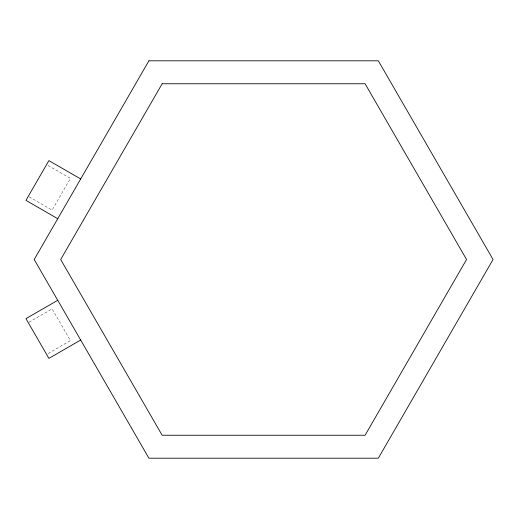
<?xml version="1.0" encoding="UTF-8"?>
<svg xmlns="http://www.w3.org/2000/svg" width="519" height="519" viewBox="0 0 519 519"><rect width="100%" height="100%" fill="white"/><g stroke="black" fill="none" stroke-linecap="round" stroke-linejoin="round"><path stroke-width="0.39" stroke-dasharray="2.6 1.95" d="M28.967 322.247L52.108 308.889L70.422 340.613L47.982 353.569M47.982 165.431L70.422 178.387L52.108 210.111L28.967 196.753"/><path stroke-width="0.78" d="M57.739 300.293L25.95 318.647L48.89 358.382L80.685 340.029M80.685 178.971L48.89 160.618L25.95 200.353L57.739 218.707M148.908 60.807L34.189 259.5L148.908 458.193L378.338 458.193L493.05 259.5L378.338 60.807L148.908 60.807M162.149 83.754L60.684 259.5L162.149 435.246L365.091 435.246L466.555 259.5L365.091 83.754L162.149 83.754"/></g></svg>
